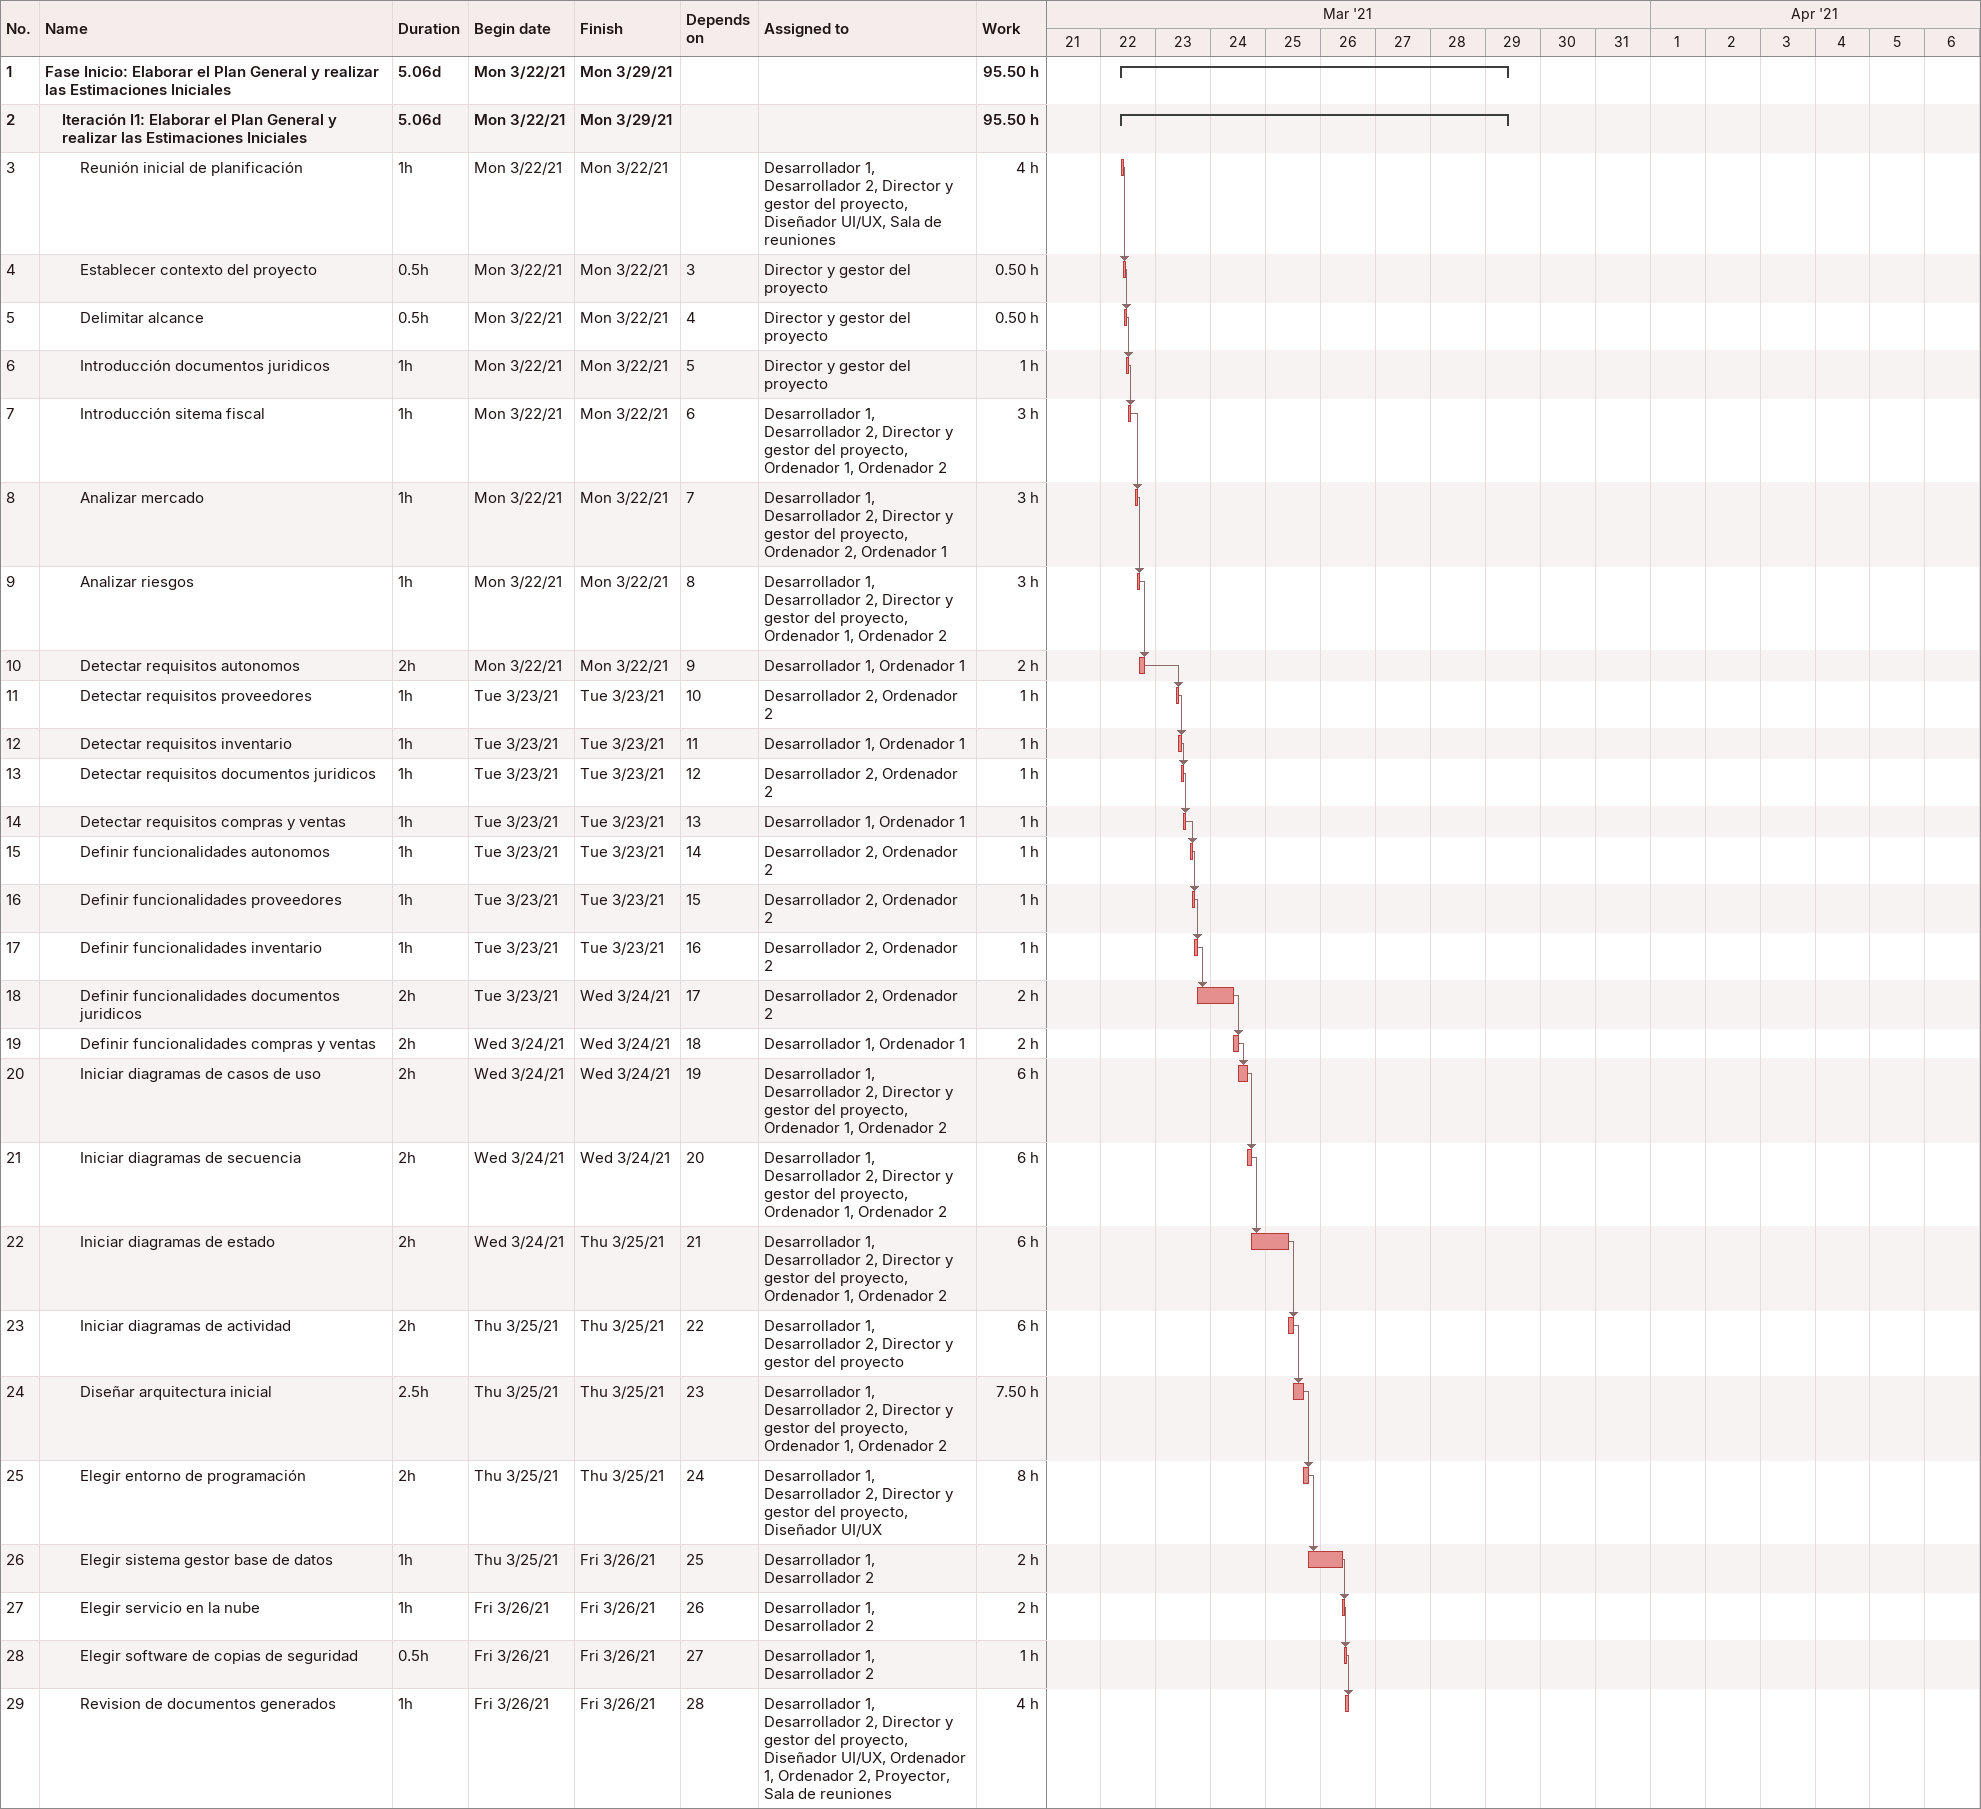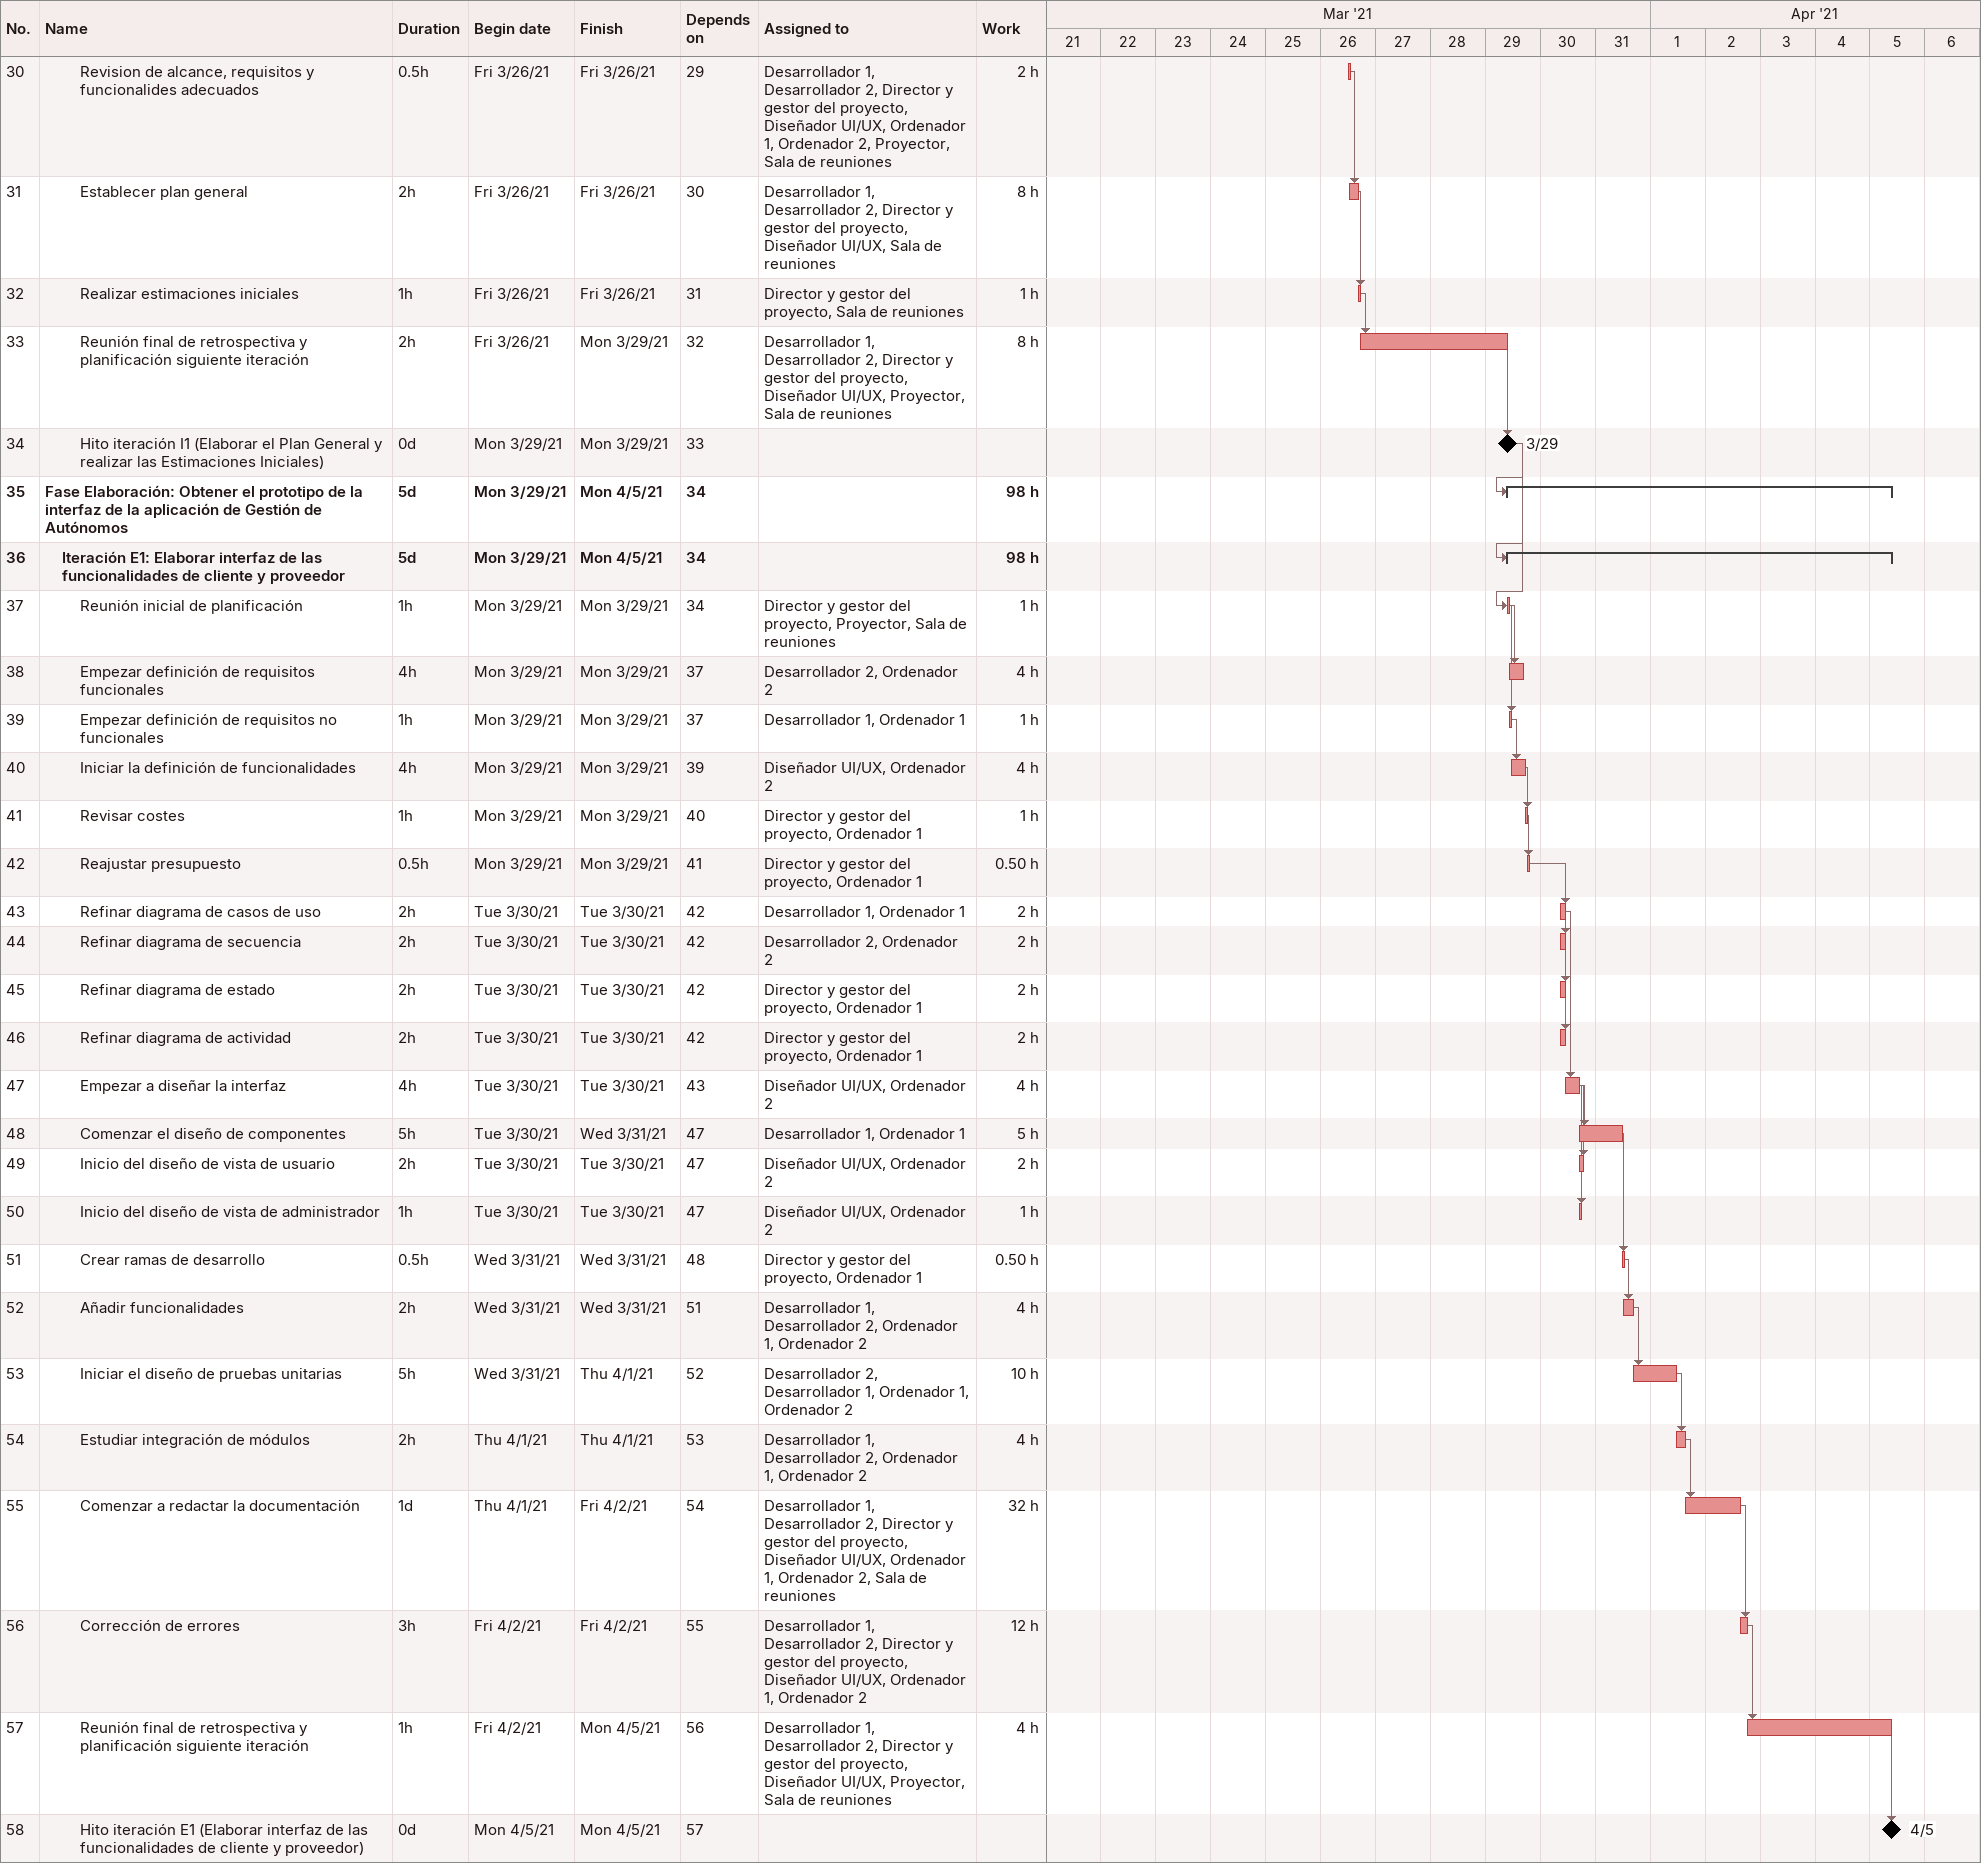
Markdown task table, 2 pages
| ID | Level | Task | Duration | Start | Finish | Predecessors | Resources | Work (h) |
|---|---|---|---|---|---|---|---|---|
| 1 | 1 | **Fase Inicio: Elaborar el Plan General y realizar las Estimaciones Iniciales** | 5.06d | 2021-03-22 | 2021-03-29 |  |  | 95.50 |
| 2 | 2 | **Iteración I1: Elaborar el Plan General y realizar las Estimaciones Iniciales** | 5.06d | 2021-03-22 | 2021-03-29 |  |  | 95.50 |
| 3 | 3 | Reunión inicial de planificación | 1h | 2021-03-22 | 2021-03-22 |  | Desarrollador 1, Desarrollador 2, Director y gestor del proyecto, Diseñador UI/UX, Sala de reuniones | 4 |
| 4 | 3 | Establecer contexto del proyecto | 0.5h | 2021-03-22 | 2021-03-22 | 3 | Director y gestor del proyecto | 0.50 |
| 5 | 3 | Delimitar alcance | 0.5h | 2021-03-22 | 2021-03-22 | 4 | Director y gestor del proyecto | 0.50 |
| 6 | 3 | Introducción documentos juridicos | 1h | 2021-03-22 | 2021-03-22 | 5 | Director y gestor del proyecto | 1 |
| 7 | 3 | Introducción sitema fiscal | 1h | 2021-03-22 | 2021-03-22 | 6 | Desarrollador 1, Desarrollador 2, Director y gestor del proyecto, Ordenador 1, Ordenador 2 | 3 |
| 8 | 3 | Analizar mercado | 1h | 2021-03-22 | 2021-03-22 | 7 | Desarrollador 1, Desarrollador 2, Director y gestor del proyecto, Ordenador 2, Ordenador 1 | 3 |
| 9 | 3 | Analizar riesgos | 1h | 2021-03-22 | 2021-03-22 | 8 | Desarrollador 1, Desarrollador 2, Director y gestor del proyecto, Ordenador 1, Ordenador 2 | 3 |
| 10 | 3 | Detectar requisitos autonomos | 2h | 2021-03-22 | 2021-03-22 | 9 | Desarrollador 1, Ordenador 1 | 2 |
| 11 | 3 | Detectar requisitos proveedores | 1h | 2021-03-23 | 2021-03-23 | 10 | Desarrollador 2, Ordenador 2 | 1 |
| 12 | 3 | Detectar requisitos inventario | 1h | 2021-03-23 | 2021-03-23 | 11 | Desarrollador 1, Ordenador 1 | 1 |
| 13 | 3 | Detectar requisitos documentos juridicos | 1h | 2021-03-23 | 2021-03-23 | 12 | Desarrollador 2, Ordenador 2 | 1 |
| 14 | 3 | Detectar requisitos compras y ventas | 1h | 2021-03-23 | 2021-03-23 | 13 | Desarrollador 1, Ordenador 1 | 1 |
| 15 | 3 | Definir funcionalidades autonomos | 1h | 2021-03-23 | 2021-03-23 | 14 | Desarrollador 2, Ordenador 2 | 1 |
| 16 | 3 | Definir funcionalidades proveedores | 1h | 2021-03-23 | 2021-03-23 | 15 | Desarrollador 2, Ordenador 2 | 1 |
| 17 | 3 | Definir funcionalidades inventario | 1h | 2021-03-23 | 2021-03-23 | 16 | Desarrollador 2, Ordenador 2 | 1 |
| 18 | 3 | Definir funcionalidades documentos juridicos | 2h | 2021-03-23 | 2021-03-24 | 17 | Desarrollador 2, Ordenador 2 | 2 |
| 19 | 3 | Definir funcionalidades compras y ventas | 2h | 2021-03-24 | 2021-03-24 | 18 | Desarrollador 1, Ordenador 1 | 2 |
| 20 | 3 | Iniciar diagramas de casos de uso | 2h | 2021-03-24 | 2021-03-24 | 19 | Desarrollador 1, Desarrollador 2, Director y gestor del proyecto, Ordenador 1, Ordenador 2 | 6 |
| 21 | 3 | Iniciar diagramas de secuencia | 2h | 2021-03-24 | 2021-03-24 | 20 | Desarrollador 1, Desarrollador 2, Director y gestor del proyecto, Ordenador 1, Ordenador 2 | 6 |
| 22 | 3 | Iniciar diagramas de estado | 2h | 2021-03-24 | 2021-03-25 | 21 | Desarrollador 1, Desarrollador 2, Director y gestor del proyecto, Ordenador 1, Ordenador 2 | 6 |
| 23 | 3 | Iniciar diagramas de actividad | 2h | 2021-03-25 | 2021-03-25 | 22 | Desarrollador 1, Desarrollador 2, Director y gestor del proyecto | 6 |
| 24 | 3 | Diseñar arquitectura inicial | 2.5h | 2021-03-25 | 2021-03-25 | 23 | Desarrollador 1, Desarrollador 2, Director y gestor del proyecto, Ordenador 1, Ordenador 2 | 7.50 |
| 25 | 3 | Elegir entorno de programación | 2h | 2021-03-25 | 2021-03-25 | 24 | Desarrollador 1, Desarrollador 2, Director y gestor del proyecto, Diseñador UI/UX | 8 |
| 26 | 3 | Elegir sistema gestor base de datos | 1h | 2021-03-25 | 2021-03-26 | 25 | Desarrollador 1, Desarrollador 2 | 2 |
| 27 | 3 | Elegir servicio en la nube | 1h | 2021-03-26 | 2021-03-26 | 26 | Desarrollador 1, Desarrollador 2 | 2 |
| 28 | 3 | Elegir software de copias de seguridad | 0.5h | 2021-03-26 | 2021-03-26 | 27 | Desarrollador 1, Desarrollador 2 | 1 |
| 29 | 3 | Revision de documentos generados | 1h | 2021-03-26 | 2021-03-26 | 28 | Desarrollador 1, Desarrollador 2, Director y gestor del proyecto, Diseñador UI/UX, Ordenador 1, Ordenador 2, Proyector, Sala de reuniones | 4 |
| 30 | 3 | Revision de alcance, requisitos y funcionalides adecuados | 0.5h | 2021-03-26 | 2021-03-26 | 29 | Desarrollador 1, Desarrollador 2, Director y gestor del proyecto, Diseñador UI/UX, Ordenador 1, Ordenador 2, Proyector, Sala de reuniones | 2 |
| 31 | 3 | Establecer plan general | 2h | 2021-03-26 | 2021-03-26 | 30 | Desarrollador 1, Desarrollador 2, Director y gestor del proyecto, Diseñador UI/UX, Sala de reuniones | 8 |
| 32 | 3 | Realizar estimaciones iniciales | 1h | 2021-03-26 | 2021-03-26 | 31 | Director y gestor del proyecto, Sala de reuniones | 1 |
| 33 | 3 | Reunión final de retrospectiva y planificación siguiente iteración | 2h | 2021-03-26 | 2021-03-29 | 32 | Desarrollador 1, Desarrollador 2, Director y gestor del proyecto, Diseñador UI/UX, Proyector, Sala de reuniones | 8 |
| 34 | 3 | Hito iteración I1 (Elaborar el Plan General y realizar las Estimaciones Iniciales) | 0d | 2021-03-29 | 2021-03-29 | 33 |  |  |
| 35 | 1 | **Fase Elaboración: Obtener el prototipo de la interfaz de la aplicación de Gestión de Autónomos** | 5d | 2021-03-29 | 2021-04-05 | 34 |  | 98 |
| 36 | 2 | **Iteración E1: Elaborar interfaz de las funcionalidades de cliente y proveedor** | 5d | 2021-03-29 | 2021-04-05 | 34 |  | 98 |
| 37 | 3 | Reunión inicial de planificación | 1h | 2021-03-29 | 2021-03-29 | 34 | Director y gestor del proyecto, Proyector, Sala de reuniones | 1 |
| 38 | 3 | Empezar definición de requisitos funcionales | 4h | 2021-03-29 | 2021-03-29 | 37 | Desarrollador 2, Ordenador 2 | 4 |
| 39 | 3 | Empezar definición de requisitos no funcionales | 1h | 2021-03-29 | 2021-03-29 | 37 | Desarrollador 1, Ordenador 1 | 1 |
| 40 | 3 | Iniciar la definición de funcionalidades | 4h | 2021-03-29 | 2021-03-29 | 39 | Diseñador UI/UX, Ordenador 2 | 4 |
| 41 | 3 | Revisar costes | 1h | 2021-03-29 | 2021-03-29 | 40 | Director y gestor del proyecto, Ordenador 1 | 1 |
| 42 | 3 | Reajustar presupuesto | 0.5h | 2021-03-29 | 2021-03-29 | 41 | Director y gestor del proyecto, Ordenador 1 | 0.50 |
| 43 | 3 | Refinar diagrama de casos de uso | 2h | 2021-03-30 | 2021-03-30 | 42 | Desarrollador 1, Ordenador 1 | 2 |
| 44 | 3 | Refinar diagrama de secuencia | 2h | 2021-03-30 | 2021-03-30 | 42 | Desarrollador 2, Ordenador 2 | 2 |
| 45 | 3 | Refinar diagrama de estado | 2h | 2021-03-30 | 2021-03-30 | 42 | Director y gestor del proyecto, Ordenador 1 | 2 |
| 46 | 3 | Refinar diagrama de actividad | 2h | 2021-03-30 | 2021-03-30 | 42 | Director y gestor del proyecto, Ordenador 1 | 2 |
| 47 | 3 | Empezar a diseñar la interfaz | 4h | 2021-03-30 | 2021-03-30 | 43 | Diseñador UI/UX, Ordenador 2 | 4 |
| 48 | 3 | Comenzar el diseño de componentes | 5h | 2021-03-30 | 2021-03-31 | 47 | Desarrollador 1, Ordenador 1 | 5 |
| 49 | 3 | Inicio del diseño de vista de usuario | 2h | 2021-03-30 | 2021-03-30 | 47 | Diseñador UI/UX, Ordenador 2 | 2 |
| 50 | 3 | Inicio del diseño de vista de administrador | 1h | 2021-03-30 | 2021-03-30 | 47 | Diseñador UI/UX, Ordenador 2 | 1 |
| 51 | 3 | Crear ramas de desarrollo | 0.5h | 2021-03-31 | 2021-03-31 | 48 | Director y gestor del proyecto, Ordenador 1 | 0.50 |
| 52 | 3 | Añadir funcionalidades | 2h | 2021-03-31 | 2021-03-31 | 51 | Desarrollador 1, Desarrollador 2, Ordenador 1, Ordenador 2 | 4 |
| 53 | 3 | Iniciar el diseño de pruebas unitarias | 5h | 2021-03-31 | 2021-04-01 | 52 | Desarrollador 2, Desarrollador 1, Ordenador 1, Ordenador 2 | 10 |
| 54 | 3 | Estudiar integración de módulos | 2h | 2021-04-01 | 2021-04-01 | 53 | Desarrollador 1, Desarrollador 2, Ordenador 1, Ordenador 2 | 4 |
| 55 | 3 | Comenzar a redactar la documentación | 1d | 2021-04-01 | 2021-04-02 | 54 | Desarrollador 1, Desarrollador 2, Director y gestor del proyecto, Diseñador UI/UX, Ordenador 1, Ordenador 2, Sala de reuniones | 32 |
| 56 | 3 | Corrección de errores | 3h | 2021-04-02 | 2021-04-02 | 55 | Desarrollador 1, Desarrollador 2, Director y gestor del proyecto, Diseñador UI/UX, Ordenador 1, Ordenador 2 | 12 |
| 57 | 3 | Reunión final de retrospectiva y planificación siguiente iteración | 1h | 2021-04-02 | 2021-04-05 | 56 | Desarrollador 1, Desarrollador 2, Director y gestor del proyecto, Diseñador UI/UX, Proyector, Sala de reuniones | 4 |
| 58 | 3 | Hito iteración E1 (Elaborar interfaz de las funcionalidades de cliente y proveedor) | 0d | 2021-04-05 | 2021-04-05 | 57 |  |  |
